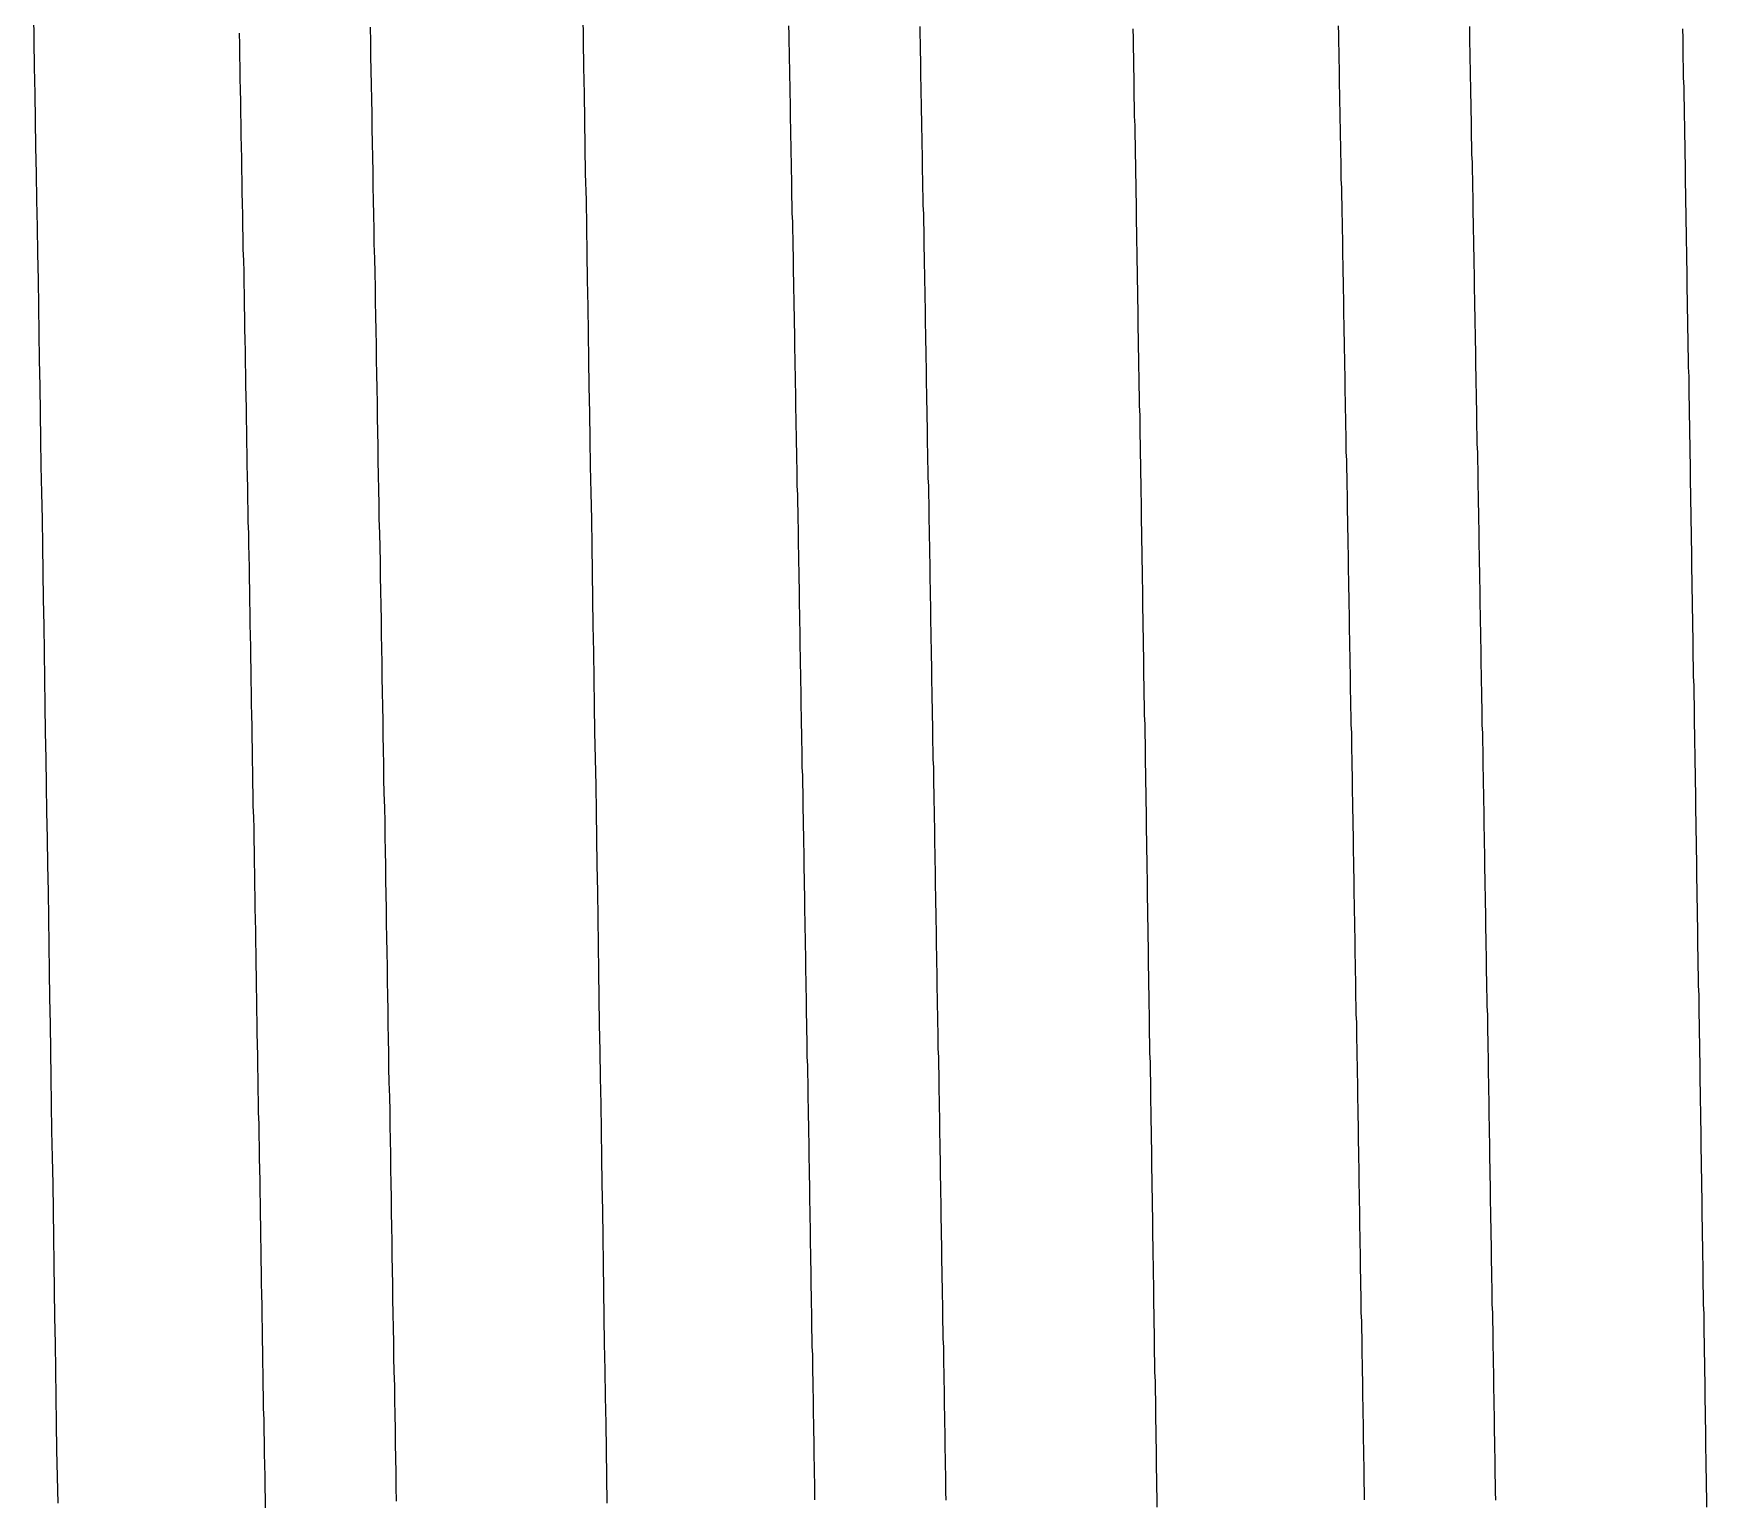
# Model space of a CAD drawing. Header units: millimetres. Extents: x 0 to 3800, y -67 to 2530.
# Drawn here: x 2229.253 to 2233.94, y 896.909 to 901.015 of the extents above; entities that cross this region are included whole.
import ezdxf

# ---------------------------------------------------------------- set-up
doc = ezdxf.new("R2010")
doc.units = ezdxf.units.MM
doc.layers.add('내부선 및 부속', color=4, linetype='Continuous')

msp = doc.modelspace()

# ---------------------------------------------------------------- linework, layer by layer
at = {"layer": '내부선 및 부속', "linetype": 'Continuous', "flags": 128}
for points in [[(2229.2528, 901.0697), (2229.2538, 900.9947), (2229.2548, 900.9207), (2229.2568, 900.8457), (2229.2578, 900.7717), (2229.2588, 900.6967), (2229.2608, 900.6227), (2229.2618, 900.5477), (2229.2628, 900.4737), (2229.2638, 900.3987), (2229.2658, 900.3247), (2229.2668, 900.2497), (2229.2678, 900.1757), (2229.2688, 900.1007), (2229.2708, 900.0267), (2229.2718, 899.9517), (2229.2728, 899.8777), (2229.2738, 899.8027), (2229.2758, 899.7287), (2229.2768, 899.6547), (2229.2778, 899.5797), (2229.2778, 899.5797), (2229.2788, 899.5057), (2229.2798, 899.4307), (2229.2818, 899.3567), (2229.2828, 899.2817), (2229.2838, 899.2077), (2229.2848, 899.1327), (2229.2858, 899.0587), (2229.2878, 898.9837), (2229.2888, 898.9097), (2229.2898, 898.8347), (2229.2908, 898.7607), (2229.2918, 898.6857), (2229.2938, 898.6117), (2229.2948, 898.5367), (2229.2958, 898.4627), (2229.2968, 898.3877), (2229.2978, 898.3137), (2229.2998, 898.2397), (2229.3008, 898.1647), (2229.3018, 898.0907), (2229.3028, 898.0157), (2229.3038, 897.9417), (2229.3048, 897.8667), (2229.3068, 897.7927), (2229.3078, 897.7177), (2229.3088, 897.6437), (2229.3098, 897.5687), (2229.3108, 897.4947), (2229.3118, 897.4197), (2229.3138, 897.3457), (2229.3148, 897.2707), (2229.3158, 897.1967), (2229.3168, 897.1217), (2229.3178, 897.0477), (2229.3188, 896.9727), (2229.3208, 896.8987)], [(2230.1958, 901.0327), (2230.1968, 900.9917), (2230.1968, 900.9517), (2230.1978, 900.9107), (2230.1988, 900.8707), (2230.1998, 900.8297), (2230.2008, 900.7897), (2230.2008, 900.7487), (2230.2018, 900.7087), (2230.2028, 900.6677), (2230.2038, 900.6277), (2230.2038, 900.5867), (2230.2048, 900.5467), (2230.2058, 900.5067), (2230.2068, 900.4657), (2230.2068, 900.4257), (2230.2078, 900.3847), (2230.2088, 900.3447), (2230.2098, 900.3037), (2230.2098, 900.2637), (2230.2108, 900.2227), (2230.2118, 900.1827), (2230.2128, 900.1417), (2230.2128, 900.1017), (2230.2138, 900.0607), (2230.2148, 900.0207), (2230.2158, 899.9797), (2230.2158, 899.9397), (2230.2168, 899.8987), (2230.2178, 899.8587), (2230.2178, 899.8177), (2230.2188, 899.7777), (2230.2198, 899.7367), (2230.2208, 899.6967), (2230.2208, 899.6557), (2230.2218, 899.6157), (2230.2228, 899.5747), (2230.2238, 899.5347), (2230.2238, 899.4937), (2230.2248, 899.4537), (2230.2258, 899.4127), (2230.2268, 899.3727), (2230.2268, 899.3327), (2230.2278, 899.2917), (2230.2288, 899.2517), (2230.2288, 899.2107), (2230.2298, 899.1707), (2230.2308, 899.1297), (2230.2318, 899.0897), (2230.2318, 899.0487), (2230.2328, 899.0087), (2230.2338, 898.9677), (2230.2338, 898.9277), (2230.2348, 898.8867), (2230.2358, 898.8467), (2230.2368, 898.8057), (2230.2368, 898.7657), (2230.2378, 898.7247), (2230.2388, 898.6847), (2230.2388, 898.6437), (2230.2398, 898.6037), (2230.2408, 898.5627), (2230.2408, 898.5227), (2230.2418, 898.4817), (2230.2428, 898.4417), (2230.2438, 898.4007), (2230.2438, 898.3607), (2230.2448, 898.3197), (2230.2458, 898.2797), (2230.2458, 898.2397), (2230.2468, 898.1987), (2230.2478, 898.1587), (2230.2478, 898.1177), (2230.2488, 898.0777), (2230.2498, 898.0367), (2230.2508, 897.9967), (2230.2508, 897.9557), (2230.2518, 897.9157), (2230.2518, 897.9157), (2230.2528, 897.8747), (2230.2528, 897.8347), (2230.2538, 897.7937), (2230.2548, 897.7537), (2230.2548, 897.7127), (2230.2558, 897.6727), (2230.2568, 897.6317), (2230.2568, 897.5917), (2230.2578, 897.5507), (2230.2588, 897.5107), (2230.2588, 897.4697), (2230.2598, 897.4297), (2230.2608, 897.3887), (2230.2618, 897.3487), (2230.2618, 897.3077), (2230.2628, 897.2677), (2230.2638, 897.2267), (2230.2638, 897.1867), (2230.2648, 897.1457), (2230.2658, 897.1057), (2230.2658, 897.0647), (2230.2668, 897.0247), (2230.2678, 896.9847), (2230.2678, 896.9437), (2230.2688, 896.9037)], [(2230.8598, 896.8987), (2230.8588, 896.9727), (2230.8578, 897.0477), (2230.8568, 897.1217), (2230.8558, 897.1967), (2230.8548, 897.2707), (2230.8528, 897.3457), (2230.8518, 897.4197), (2230.8508, 897.4947), (2230.8498, 897.5687), (2230.8488, 897.6437), (2230.8478, 897.7177), (2230.8458, 897.7927), (2230.8448, 897.8667), (2230.8438, 897.9417), (2230.8428, 898.0157), (2230.8418, 898.0907), (2230.8408, 898.1647), (2230.8388, 898.2397), (2230.8378, 898.3137), (2230.8368, 898.3877), (2230.8358, 898.4627), (2230.8348, 898.5367), (2230.8338, 898.6117), (2230.8318, 898.6857), (2230.8308, 898.7607), (2230.8298, 898.8347), (2230.8288, 898.9097), (2230.8278, 898.9837), (2230.8258, 899.0587), (2230.8248, 899.1327), (2230.8238, 899.2077), (2230.8228, 899.2817), (2230.8208, 899.3567), (2230.8198, 899.4307), (2230.8188, 899.5057), (2230.8178, 899.5797), (2230.8168, 899.6547), (2230.8148, 899.7287), (2230.8138, 899.8027), (2230.8128, 899.8777), (2230.8118, 899.9517), (2230.8098, 900.0267), (2230.8088, 900.1007), (2230.8078, 900.1757), (2230.8068, 900.2497), (2230.8068, 900.2497), (2230.8048, 900.3247), (2230.8038, 900.3987), (2230.8028, 900.4737), (2230.8018, 900.5477), (2230.7998, 900.6227), (2230.7988, 900.6967), (2230.7978, 900.7717), (2230.7968, 900.8457), (2230.7948, 900.9207), (2230.7938, 900.9947), (2230.7928, 901.0697)], [(2231.3678, 901.0367), (2231.3688, 901.0127), (2231.3688, 900.9887), (2231.3698, 900.9647), (2231.3698, 900.9407), (2231.3708, 900.9167), (2231.3708, 900.8927), (2231.3708, 900.8927), (2231.3718, 900.8697), (2231.3718, 900.8457), (2231.3728, 900.8217), (2231.3728, 900.7977), (2231.3728, 900.7737), (2231.3738, 900.7497), (2231.3738, 900.7257), (2231.3748, 900.7027), (2231.3748, 900.6787), (2231.3758, 900.6547), (2231.3758, 900.6307), (2231.3768, 900.6067), (2231.3768, 900.5827), (2231.3768, 900.5587), (2231.3778, 900.5347), (2231.3778, 900.5117), (2231.3788, 900.4877), (2231.3788, 900.4637), (2231.3798, 900.4397), (2231.3798, 900.4157), (2231.3808, 900.3917), (2231.3808, 900.3677), (2231.3808, 900.3447), (2231.3818, 900.3207), (2231.3818, 900.2967), (2231.3828, 900.2727), (2231.3828, 900.2487), (2231.3838, 900.2247), (2231.3838, 900.2007), (2231.3848, 900.1777), (2231.3848, 900.1537), (2231.3848, 900.1297), (2231.3858, 900.1057), (2231.3858, 900.0817), (2231.3868, 900.0577), (2231.3868, 900.0337), (2231.3878, 900.0097), (2231.3878, 899.9867), (2231.3878, 899.9627), (2231.3888, 899.9387), (2231.3888, 899.9147), (2231.3898, 899.8907), (2231.3898, 899.8667), (2231.3908, 899.8427), (2231.3908, 899.8197), (2231.3918, 899.7957), (2231.3918, 899.7717), (2231.3918, 899.7477), (2231.3928, 899.7237), (2231.3928, 899.6997), (2231.3938, 899.6757), (2231.3938, 899.6527), (2231.3948, 899.6287), (2231.3948, 899.6047), (2231.3948, 899.5807), (2231.3958, 899.5567), (2231.3958, 899.5327), (2231.3968, 899.5087), (2231.3968, 899.4847), (2231.3978, 899.4617), (2231.3978, 899.4377), (2231.3978, 899.4137), (2231.3988, 899.3897), (2231.3988, 899.3657), (2231.3998, 899.3417), (2231.3998, 899.3177), (2231.3998, 899.2947), (2231.4008, 899.2707), (2231.4008, 899.2467), (2231.4018, 899.2227), (2231.4018, 899.1987), (2231.4028, 899.1747), (2231.4028, 899.1507), (2231.4028, 899.1277), (2231.4038, 899.1037), (2231.4038, 899.0797), (2231.4048, 899.0557), (2231.4048, 899.0317), (2231.4058, 899.0077), (2231.4058, 898.9837), (2231.4058, 898.9597), (2231.4068, 898.9367), (2231.4068, 898.9127), (2231.4078, 898.8887), (2231.4078, 898.8647), (2231.4078, 898.8407), (2231.4088, 898.8167), (2231.4088, 898.7927), (2231.4098, 898.7697), (2231.4098, 898.7457), (2231.4108, 898.7217), (2231.4108, 898.6977), (2231.4108, 898.6737), (2231.4118, 898.6497), (2231.4118, 898.6257), (2231.4128, 898.6027), (2231.4128, 898.5787), (2231.4128, 898.5547), (2231.4138, 898.5307), (2231.4138, 898.5067), (2231.4138, 898.5067), (2231.4148, 898.4827), (2231.4148, 898.4587), (2231.4158, 898.4347), (2231.4158, 898.4117), (2231.4158, 898.3877), (2231.4168, 898.3637), (2231.4168, 898.3397), (2231.4178, 898.3157), (2231.4178, 898.2917), (2231.4178, 898.2677), (2231.4188, 898.2447), (2231.4188, 898.2207), (2231.4198, 898.1967), (2231.4198, 898.1727), (2231.4198, 898.1487), (2231.4208, 898.1247), (2231.4208, 898.1007), (2231.4218, 898.0767), (2231.4218, 898.0537), (2231.4218, 898.0297), (2231.4228, 898.0057), (2231.4228, 897.9817), (2231.4238, 897.9577), (2231.4238, 897.9337), (2231.4248, 897.9097), (2231.4248, 897.8867), (2231.4248, 897.8627), (2231.4258, 897.8387), (2231.4258, 897.8147), (2231.4268, 897.7907), (2231.4268, 897.7667), (2231.4268, 897.7427), (2231.4278, 897.7197), (2231.4278, 897.6957), (2231.4288, 897.6717), (2231.4288, 897.6477), (2231.4288, 897.6237), (2231.4298, 897.5997), (2231.4298, 897.5757), (2231.4308, 897.5517), (2231.4308, 897.5287), (2231.4308, 897.5047), (2231.4318, 897.4807), (2231.4318, 897.4567), (2231.4328, 897.4327), (2231.4328, 897.4087), (2231.4328, 897.3847), (2231.4338, 897.3617), (2231.4338, 897.3377), (2231.4348, 897.3137), (2231.4348, 897.2897), (2231.4348, 897.2657), (2231.4358, 897.2417), (2231.4358, 897.2177), (2231.4368, 897.1937), (2231.4368, 897.1707), (2231.4368, 897.1467), (2231.4378, 897.1227), (2231.4378, 897.0987), (2231.4388, 897.0747), (2231.4388, 897.0507), (2231.4388, 897.0267), (2231.4398, 897.0037), (2231.4398, 896.9797), (2231.4408, 896.9557), (2231.4408, 896.9317), (2231.4408, 896.9077)], [(2231.7358, 901.0347), (2231.7358, 901.0117), (2231.7368, 900.9877), (2231.7368, 900.9637), (2231.7378, 900.9397), (2231.7378, 900.9157), (2231.7378, 900.9157), (2231.7378, 900.8917), (2231.7388, 900.8677), (2231.7388, 900.8447), (2231.7398, 900.8207), (2231.7398, 900.7967), (2231.7408, 900.7727), (2231.7408, 900.7487), (2231.7418, 900.7247), (2231.7418, 900.7007), (2231.7428, 900.6767), (2231.7428, 900.6537), (2231.7428, 900.6297), (2231.7438, 900.6057), (2231.7438, 900.5817), (2231.7448, 900.5577), (2231.7448, 900.5337), (2231.7458, 900.5097), (2231.7458, 900.4867), (2231.7468, 900.4627), (2231.7468, 900.4387), (2231.7468, 900.4147), (2231.7478, 900.3907), (2231.7478, 900.3667), (2231.7488, 900.3427), (2231.7488, 900.3187), (2231.7498, 900.2957), (2231.7498, 900.2717), (2231.7508, 900.2477), (2231.7508, 900.2237), (2231.7508, 900.1997), (2231.7518, 900.1757), (2231.7518, 900.1517), (2231.7528, 900.1287), (2231.7528, 900.1047), (2231.7538, 900.0807), (2231.7538, 900.0567), (2231.7538, 900.0327), (2231.7548, 900.0087), (2231.7548, 899.9847), (2231.7558, 899.9617), (2231.7558, 899.9377), (2231.7568, 899.9137), (2231.7568, 899.8897), (2231.7568, 899.8657), (2231.7578, 899.8417), (2231.7578, 899.8177), (2231.7588, 899.7937), (2231.7588, 899.7707), (2231.7598, 899.7467), (2231.7598, 899.7227), (2231.7608, 899.6987), (2231.7608, 899.6747), (2231.7608, 899.6507), (2231.7618, 899.6267), (2231.7618, 899.6037), (2231.7628, 899.5797), (2231.7628, 899.5557), (2231.7638, 899.5317), (2231.7638, 899.5077), (2231.7638, 899.4837), (2231.7648, 899.4597), (2231.7648, 899.4367), (2231.7658, 899.4127), (2231.7658, 899.3887), (2231.7658, 899.3647), (2231.7668, 899.3407), (2231.7668, 899.3167), (2231.7678, 899.2927), (2231.7678, 899.2687), (2231.7688, 899.2457), (2231.7688, 899.2217), (2231.7688, 899.1977), (2231.7698, 899.1737), (2231.7698, 899.1497), (2231.7708, 899.1257), (2231.7708, 899.1017), (2231.7718, 899.0787), (2231.7718, 899.0547), (2231.7718, 899.0307), (2231.7728, 899.0067), (2231.7728, 898.9827), (2231.7738, 898.9587), (2231.7738, 898.9347), (2231.7738, 898.9117), (2231.7748, 898.8877), (2231.7748, 898.8637), (2231.7758, 898.8397), (2231.7758, 898.8157), (2231.7768, 898.7917), (2231.7768, 898.7677), (2231.7768, 898.7437), (2231.7778, 898.7207), (2231.7778, 898.6967), (2231.7788, 898.6727), (2231.7788, 898.6487), (2231.7788, 898.6247), (2231.7798, 898.6007), (2231.7798, 898.5767), (2231.7808, 898.5537), (2231.7808, 898.5297), (2231.7808, 898.5297), (2231.7818, 898.5057), (2231.7818, 898.4817), (2231.7818, 898.4577), (2231.7828, 898.4337), (2231.7828, 898.4097), (2231.7838, 898.3857), (2231.7838, 898.3627), (2231.7838, 898.3387), (2231.7848, 898.3147), (2231.7848, 898.2907), (2231.7858, 898.2667), (2231.7858, 898.2427), (2231.7868, 898.2187), (2231.7868, 898.1957), (2231.7868, 898.1717), (2231.7878, 898.1477), (2231.7878, 898.1237), (2231.7888, 898.0997), (2231.7888, 898.0757), (2231.7888, 898.0517), (2231.7898, 898.0287), (2231.7898, 898.0047), (2231.7908, 897.9807), (2231.7908, 897.9567), (2231.7908, 897.9327), (2231.7918, 897.9087), (2231.7918, 897.8847), (2231.7928, 897.8607), (2231.7928, 897.8377), (2231.7928, 897.8137), (2231.7938, 897.7897), (2231.7938, 897.7657), (2231.7948, 897.7417), (2231.7948, 897.7177), (2231.7948, 897.6937), (2231.7958, 897.6707), (2231.7958, 897.6467), (2231.7968, 897.6227), (2231.7968, 897.5987), (2231.7968, 897.5747), (2231.7978, 897.5507), (2231.7978, 897.5267), (2231.7988, 897.5037), (2231.7988, 897.4797), (2231.7998, 897.4557), (2231.7998, 897.4317), (2231.7998, 897.4077), (2231.8008, 897.3837), (2231.8008, 897.3597), (2231.8018, 897.3357), (2231.8018, 897.3127), (2231.8018, 897.2887), (2231.8028, 897.2647), (2231.8028, 897.2407), (2231.8038, 897.2167), (2231.8038, 897.1927), (2231.8038, 897.1687), (2231.8048, 897.1457), (2231.8048, 897.1217), (2231.8058, 897.0977), (2231.8058, 897.0737), (2231.8058, 897.0497), (2231.8068, 897.0257), (2231.8068, 897.0017), (2231.8078, 896.9777), (2231.8078, 896.9547), (2231.8078, 896.9307), (2231.8088, 896.9067)], [(2232.9078, 901.0367), (2232.9088, 901.0127), (2232.9088, 900.9887), (2232.9098, 900.9647), (2232.9098, 900.9407), (2232.9108, 900.9167), (2232.9108, 900.8927), (2232.9108, 900.8927), (2232.9108, 900.8697), (2232.9118, 900.8457), (2232.9118, 900.8217), (2232.9128, 900.7977), (2232.9128, 900.7737), (2232.9138, 900.7497), (2232.9138, 900.7257), (2232.9148, 900.7027), (2232.9148, 900.6787), (2232.9158, 900.6547), (2232.9158, 900.6307), (2232.9158, 900.6067), (2232.9168, 900.5827), (2232.9168, 900.5587), (2232.9178, 900.5347), (2232.9178, 900.5117), (2232.9188, 900.4877), (2232.9188, 900.4637), (2232.9198, 900.4397), (2232.9198, 900.4157), (2232.9198, 900.3917), (2232.9208, 900.3677), (2232.9208, 900.3447), (2232.9218, 900.3207), (2232.9218, 900.2967), (2232.9228, 900.2727), (2232.9228, 900.2487), (2232.9228, 900.2247), (2232.9238, 900.2007), (2232.9238, 900.1777), (2232.9248, 900.1537), (2232.9248, 900.1297), (2232.9258, 900.1057), (2232.9258, 900.0817), (2232.9268, 900.0577), (2232.9268, 900.0337), (2232.9268, 900.0097), (2232.9278, 899.9867), (2232.9278, 899.9627), (2232.9288, 899.9387), (2232.9288, 899.9147), (2232.9298, 899.8907), (2232.9298, 899.8667), (2232.9298, 899.8427), (2232.9308, 899.8197), (2232.9308, 899.7957), (2232.9318, 899.7717), (2232.9318, 899.7477), (2232.9328, 899.7237), (2232.9328, 899.6997), (2232.9328, 899.6757), (2232.9338, 899.6527), (2232.9338, 899.6287), (2232.9348, 899.6047), (2232.9348, 899.5807), (2232.9358, 899.5567), (2232.9358, 899.5327), (2232.9358, 899.5087), (2232.9368, 899.4847), (2232.9368, 899.4617), (2232.9378, 899.4377), (2232.9378, 899.4137), (2232.9388, 899.3897), (2232.9388, 899.3657), (2232.9388, 899.3417), (2232.9398, 899.3177), (2232.9398, 899.2947), (2232.9408, 899.2707), (2232.9408, 899.2467), (2232.9418, 899.2227), (2232.9418, 899.1987), (2232.9418, 899.1747), (2232.9428, 899.1507), (2232.9428, 899.1277), (2232.9438, 899.1037), (2232.9438, 899.0797), (2232.9448, 899.0557), (2232.9448, 899.0317), (2232.9448, 899.0077), (2232.9458, 898.9837), (2232.9458, 898.9597), (2232.9468, 898.9367), (2232.9468, 898.9127), (2232.9468, 898.8887), (2232.9478, 898.8647), (2232.9478, 898.8407), (2232.9488, 898.8167), (2232.9488, 898.7927), (2232.9498, 898.7697), (2232.9498, 898.7457), (2232.9498, 898.7217), (2232.9508, 898.6977), (2232.9508, 898.6737), (2232.9518, 898.6497), (2232.9518, 898.6257), (2232.9518, 898.6017), (2232.9528, 898.5787), (2232.9528, 898.5547), (2232.9538, 898.5307), (2232.9538, 898.5067), (2232.9538, 898.5067), (2232.9548, 898.4827), (2232.9548, 898.4587), (2232.9548, 898.4347), (2232.9558, 898.4117), (2232.9558, 898.3877), (2232.9568, 898.3637), (2232.9568, 898.3397), (2232.9568, 898.3157), (2232.9578, 898.2917), (2232.9578, 898.2677), (2232.9588, 898.2447), (2232.9588, 898.2207), (2232.9588, 898.1967), (2232.9598, 898.1727), (2232.9598, 898.1487), (2232.9608, 898.1247), (2232.9608, 898.1007), (2232.9618, 898.0767), (2232.9618, 898.0537), (2232.9618, 898.0297), (2232.9628, 898.0057), (2232.9628, 897.9817), (2232.9638, 897.9577), (2232.9638, 897.9337), (2232.9638, 897.9097), (2232.9648, 897.8867), (2232.9648, 897.8627), (2232.9658, 897.8387), (2232.9658, 897.8147), (2232.9658, 897.7907), (2232.9668, 897.7667), (2232.9668, 897.7427), (2232.9678, 897.7197), (2232.9678, 897.6957), (2232.9678, 897.6717), (2232.9688, 897.6477), (2232.9688, 897.6237), (2232.9698, 897.5997), (2232.9698, 897.5757), (2232.9698, 897.5517), (2232.9708, 897.5287), (2232.9708, 897.5047), (2232.9718, 897.4807), (2232.9718, 897.4567), (2232.9718, 897.4327), (2232.9728, 897.4087), (2232.9728, 897.3847), (2232.9738, 897.3617), (2232.9738, 897.3377), (2232.9738, 897.3137), (2232.9748, 897.2897), (2232.9748, 897.2657), (2232.9758, 897.2417), (2232.9758, 897.2177), (2232.9758, 897.1937), (2232.9768, 897.1707), (2232.9768, 897.1467), (2232.9778, 897.1227), (2232.9778, 897.0987), (2232.9778, 897.0747), (2232.9788, 897.0507), (2232.9788, 897.0267), (2232.9798, 897.0037), (2232.9798, 896.9797), (2232.9798, 896.9557), (2232.9808, 896.9317), (2232.9808, 896.9077)], [(2233.2758, 901.0347), (2233.2758, 901.0117), (2233.2758, 900.9877), (2233.2768, 900.9637), (2233.2768, 900.9397), (2233.2778, 900.9157), (2233.2778, 900.9157), (2233.2778, 900.8917), (2233.2788, 900.8677), (2233.2788, 900.8437), (2233.2798, 900.8207), (2233.2798, 900.7967), (2233.2808, 900.7727), (2233.2808, 900.7487), (2233.2808, 900.7247), (2233.2818, 900.7007), (2233.2818, 900.6767), (2233.2828, 900.6537), (2233.2828, 900.6297), (2233.2838, 900.6057), (2233.2838, 900.5817), (2233.2848, 900.5577), (2233.2848, 900.5337), (2233.2848, 900.5097), (2233.2858, 900.4867), (2233.2858, 900.4627), (2233.2868, 900.4387), (2233.2868, 900.4147), (2233.2878, 900.3907), (2233.2878, 900.3667), (2233.2888, 900.3427), (2233.2888, 900.3187), (2233.2888, 900.2957), (2233.2898, 900.2717), (2233.2898, 900.2477), (2233.2908, 900.2237), (2233.2908, 900.1997), (2233.2918, 900.1757), (2233.2918, 900.1517), (2233.2928, 900.1287), (2233.2928, 900.1047), (2233.2928, 900.0807), (2233.2938, 900.0567), (2233.2938, 900.0327), (2233.2948, 900.0087), (2233.2948, 899.9847), (2233.2958, 899.9617), (2233.2958, 899.9377), (2233.2958, 899.9137), (2233.2968, 899.8897), (2233.2968, 899.8657), (2233.2978, 899.8417), (2233.2978, 899.8177), (2233.2988, 899.7937), (2233.2988, 899.7707), (2233.2988, 899.7467), (2233.2998, 899.7227), (2233.2998, 899.6987), (2233.3008, 899.6747), (2233.3008, 899.6507), (2233.3018, 899.6267), (2233.3018, 899.6037), (2233.3018, 899.5797), (2233.3028, 899.5557), (2233.3028, 899.5317), (2233.3038, 899.5077), (2233.3038, 899.4837), (2233.3048, 899.4597), (2233.3048, 899.4367), (2233.3048, 899.4127), (2233.3058, 899.3887), (2233.3058, 899.3647), (2233.3068, 899.3407), (2233.3068, 899.3167), (2233.3078, 899.2927), (2233.3078, 899.2687), (2233.3078, 899.2457), (2233.3088, 899.2217), (2233.3088, 899.1977), (2233.3098, 899.1737), (2233.3098, 899.1497), (2233.3108, 899.1257), (2233.3108, 899.1017), (2233.3108, 899.0787), (2233.3118, 899.0547), (2233.3118, 899.0307), (2233.3128, 899.0067), (2233.3128, 898.9827), (2233.3128, 898.9587), (2233.3138, 898.9347), (2233.3138, 898.9107), (2233.3148, 898.8877), (2233.3148, 898.8637), (2233.3158, 898.8397), (2233.3158, 898.8157), (2233.3158, 898.7917), (2233.3168, 898.7677), (2233.3168, 898.7437), (2233.3178, 898.7207), (2233.3178, 898.6967), (2233.3178, 898.6727), (2233.3188, 898.6487), (2233.3188, 898.6247), (2233.3198, 898.6007), (2233.3198, 898.5767), (2233.3208, 898.5537), (2233.3208, 898.5297), (2233.3208, 898.5297), (2233.3208, 898.5057), (2233.3218, 898.4817), (2233.3218, 898.4577), (2233.3228, 898.4337), (2233.3228, 898.4097), (2233.3228, 898.3857), (2233.3238, 898.3627), (2233.3238, 898.3387), (2233.3248, 898.3147), (2233.3248, 898.2907), (2233.3258, 898.2667), (2233.3258, 898.2427), (2233.3258, 898.2187), (2233.3268, 898.1957), (2233.3268, 898.1717), (2233.3278, 898.1477), (2233.3278, 898.1237), (2233.3278, 898.0997), (2233.3288, 898.0757), (2233.3288, 898.0517), (2233.3298, 898.0287), (2233.3298, 898.0047), (2233.3298, 897.9807), (2233.3308, 897.9567), (2233.3308, 897.9327), (2233.3318, 897.9087), (2233.3318, 897.8847), (2233.3318, 897.8607), (2233.3328, 897.8377), (2233.3328, 897.8137), (2233.3338, 897.7897), (2233.3338, 897.7657), (2233.3338, 897.7417), (2233.3348, 897.7177), (2233.3348, 897.6937), (2233.3358, 897.6707), (2233.3358, 897.6467), (2233.3368, 897.6227), (2233.3368, 897.5987), (2233.3368, 897.5747), (2233.3378, 897.5507), (2233.3378, 897.5267), (2233.3388, 897.5027), (2233.3388, 897.4797), (2233.3388, 897.4557), (2233.3398, 897.4317), (2233.3398, 897.4077), (2233.3408, 897.3837), (2233.3408, 897.3597), (2233.3408, 897.3357), (2233.3418, 897.3127), (2233.3418, 897.2887), (2233.3428, 897.2647), (2233.3428, 897.2407), (2233.3428, 897.2167), (2233.3438, 897.1927), (2233.3438, 897.1687), (2233.3448, 897.1457), (2233.3448, 897.1217), (2233.3448, 897.0977), (2233.3458, 897.0737), (2233.3458, 897.0497), (2233.3468, 897.0257), (2233.3468, 897.0017), (2233.3468, 896.9777), (2233.3478, 896.9547), (2233.3478, 896.9307), (2233.3488, 896.9067)], [(2229.8288, 901.0157), (2229.8298, 900.9837), (2229.8298, 900.9517), (2229.8308, 900.9197), (2229.8308, 900.8887), (2229.8318, 900.8567), (2229.8328, 900.8247), (2229.8328, 900.7927), (2229.8338, 900.7607), (2229.8338, 900.7287), (2229.8348, 900.6977), (2229.8358, 900.6657), (2229.8358, 900.6337), (2229.8368, 900.6017), (2229.8368, 900.5697), (2229.8378, 900.5387), (2229.8388, 900.5067), (2229.8388, 900.4747), (2229.8398, 900.4427), (2229.8398, 900.4107), (2229.8408, 900.3787), (2229.8418, 900.3477), (2229.8418, 900.3157), (2229.8428, 900.2837), (2229.8428, 900.2517), (2229.8438, 900.2197), (2229.8438, 900.1877), (2229.8448, 900.1567), (2229.8458, 900.1247), (2229.8458, 900.0927), (2229.8468, 900.0607), (2229.8468, 900.0287), (2229.8478, 899.9977), (2229.8488, 899.9657), (2229.8488, 899.9337), (2229.8498, 899.9017), (2229.8498, 899.8697), (2229.8508, 899.8377), (2229.8508, 899.8067), (2229.8518, 899.7747), (2229.8528, 899.7427), (2229.8528, 899.7107), (2229.8538, 899.6787), (2229.8538, 899.6467), (2229.8538, 899.6467), (2229.8548, 899.6157), (2229.8548, 899.5837), (2229.8558, 899.5517), (2229.8568, 899.5197), (2229.8568, 899.4877), (2229.8578, 899.4567), (2229.8578, 899.4247), (2229.8588, 899.3927), (2229.8588, 899.3607), (2229.8598, 899.3287), (2229.8608, 899.2967), (2229.8608, 899.2657), (2229.8618, 899.2337), (2229.8618, 899.2017), (2229.8628, 899.1697), (2229.8628, 899.1377), (2229.8638, 899.1057), (2229.8648, 899.0747), (2229.8648, 899.0427), (2229.8658, 899.0107), (2229.8658, 898.9787), (2229.8668, 898.9467), (2229.8668, 898.9157), (2229.8678, 898.8837), (2229.8678, 898.8517), (2229.8688, 898.8197), (2229.8698, 898.7877), (2229.8698, 898.7557), (2229.8708, 898.7247), (2229.8708, 898.6927), (2229.8718, 898.6607), (2229.8718, 898.6287), (2229.8728, 898.5967), (2229.8728, 898.5647), (2229.8738, 898.5337), (2229.8748, 898.5017), (2229.8748, 898.4697), (2229.8758, 898.4377), (2229.8758, 898.4057), (2229.8768, 898.3747), (2229.8768, 898.3427), (2229.8778, 898.3107), (2229.8778, 898.2787), (2229.8788, 898.2467), (2229.8788, 898.2147), (2229.8798, 898.1837), (2229.8808, 898.1517), (2229.8808, 898.1197), (2229.8818, 898.0877), (2229.8818, 898.0557), (2229.8828, 898.0237), (2229.8828, 897.9927), (2229.8838, 897.9607), (2229.8838, 897.9287), (2229.8848, 897.8967), (2229.8848, 897.8647), (2229.8858, 897.8337), (2229.8868, 897.8017), (2229.8868, 897.7697), (2229.8878, 897.7377), (2229.8878, 897.7057), (2229.8888, 897.6737), (2229.8888, 897.6427), (2229.8898, 897.6107), (2229.8898, 897.5787), (2229.8908, 897.5467), (2229.8908, 897.5147), (2229.8918, 897.4827), (2229.8928, 897.4517), (2229.8928, 897.4197), (2229.8938, 897.3877), (2229.8938, 897.3557), (2229.8948, 897.3237), (2229.8948, 897.2927), (2229.8958, 897.2607), (2229.8958, 897.2287), (2229.8968, 897.1967), (2229.8968, 897.1647), (2229.8978, 897.1327), (2229.8978, 897.1017), (2229.8988, 897.0697), (2229.8988, 897.0377), (2229.8998, 897.0057), (2229.9008, 896.9737), (2229.9008, 896.9417), (2229.9018, 896.9107), (2229.9018, 896.8787)], [(2232.3328, 901.0277), (2232.3338, 901.0007), (2232.3338, 900.9737), (2232.3348, 900.9467), (2232.3348, 900.9187), (2232.3358, 900.8917), (2232.3358, 900.8647), (2232.3358, 900.8377), (2232.3368, 900.8107), (2232.3368, 900.7837), (2232.3378, 900.7567), (2232.3378, 900.7297), (2232.3388, 900.7027), (2232.3388, 900.6757), (2232.3398, 900.6487), (2232.3398, 900.6217), (2232.3408, 900.5947), (2232.3408, 900.5677), (2232.3418, 900.5407), (2232.3418, 900.5137), (2232.3418, 900.4867), (2232.3428, 900.4597), (2232.3428, 900.4317), (2232.3438, 900.4047), (2232.3438, 900.3777), (2232.3448, 900.3507), (2232.3448, 900.3237), (2232.3458, 900.2967), (2232.3458, 900.2697), (2232.3468, 900.2427), (2232.3468, 900.2157), (2232.3468, 900.1887), (2232.3478, 900.1617), (2232.3478, 900.1347), (2232.3488, 900.1077), (2232.3488, 900.0807), (2232.3498, 900.0537), (2232.3498, 900.0267), (2232.3508, 899.9997), (2232.3508, 899.9727), (2232.3518, 899.9447), (2232.3518, 899.9177), (2232.3518, 899.8907), (2232.3528, 899.8637), (2232.3528, 899.8367), (2232.3538, 899.8097), (2232.3538, 899.7827), (2232.3548, 899.7557), (2232.3548, 899.7287), (2232.3558, 899.7017), (2232.3558, 899.6747), (2232.3558, 899.6477), (2232.3568, 899.6207), (2232.3568, 899.5937), (2232.3578, 899.5667), (2232.3578, 899.5397), (2232.3588, 899.5127), (2232.3588, 899.4857), (2232.3598, 899.4577), (2232.3598, 899.4307), (2232.3598, 899.4037), (2232.3608, 899.3767), (2232.3608, 899.3497), (2232.3618, 899.3227), (2232.3618, 899.2957), (2232.3628, 899.2687), (2232.3628, 899.2417), (2232.3628, 899.2147), (2232.3638, 899.1877), (2232.3638, 899.1607), (2232.3648, 899.1337), (2232.3648, 899.1067), (2232.3658, 899.0797), (2232.3658, 899.0527), (2232.3668, 899.0257), (2232.3668, 898.9987), (2232.3668, 898.9707), (2232.3678, 898.9437), (2232.3678, 898.9167), (2232.3688, 898.8897), (2232.3688, 898.8627), (2232.3698, 898.8357), (2232.3698, 898.8087), (2232.3698, 898.7817), (2232.3708, 898.7547), (2232.3708, 898.7277), (2232.3718, 898.7007), (2232.3718, 898.6737), (2232.3728, 898.6467), (2232.3728, 898.6197), (2232.3728, 898.5927), (2232.3738, 898.5657), (2232.3738, 898.5387), (2232.3748, 898.5117), (2232.3748, 898.4837), (2232.3758, 898.4567), (2232.3758, 898.4297), (2232.3758, 898.4027), (2232.3758, 898.4027), (2232.3768, 898.3757), (2232.3768, 898.3487), (2232.3778, 898.3217), (2232.3778, 898.2947), (2232.3788, 898.2677), (2232.3788, 898.2407), (2232.3788, 898.2137), (2232.3798, 898.1867), (2232.3798, 898.1597), (2232.3808, 898.1327), (2232.3808, 898.1057), (2232.3818, 898.0787), (2232.3818, 898.0517), (2232.3818, 898.0247), (2232.3828, 897.9967), (2232.3828, 897.9697), (2232.3838, 897.9427), (2232.3838, 897.9157), (2232.3848, 897.8887), (2232.3848, 897.8617), (2232.3848, 897.8347), (2232.3858, 897.8077), (2232.3858, 897.7807), (2232.3868, 897.7537), (2232.3868, 897.7267), (2232.3878, 897.6997), (2232.3878, 897.6727), (2232.3878, 897.6457), (2232.3888, 897.6187), (2232.3888, 897.5917), (2232.3898, 897.5647), (2232.3898, 897.5377), (2232.3908, 897.5097), (2232.3908, 897.4827), (2232.3908, 897.4557), (2232.3918, 897.4287), (2232.3918, 897.4017), (2232.3928, 897.3747), (2232.3928, 897.3477), (2232.3928, 897.3207), (2232.3938, 897.2937), (2232.3938, 897.2667), (2232.3948, 897.2397), (2232.3948, 897.2127), (2232.3958, 897.1857), (2232.3958, 897.1587), (2232.3958, 897.1317), (2232.3968, 897.1047), (2232.3968, 897.0777), (2232.3978, 897.0507), (2232.3978, 897.0227), (2232.3978, 896.9957), (2232.3988, 896.9687), (2232.3988, 896.9417), (2232.3998, 896.9147), (2232.3998, 896.8877)], [(2233.8728, 901.0277), (2233.8738, 901.0007), (2233.8738, 900.9737), (2233.8738, 900.9467), (2233.8748, 900.9187), (2233.8748, 900.8917), (2233.8758, 900.8647), (2233.8758, 900.8377), (2233.8768, 900.8107), (2233.8768, 900.7837), (2233.8778, 900.7567), (2233.8778, 900.7297), (2233.8788, 900.7027), (2233.8788, 900.6757), (2233.8798, 900.6487), (2233.8798, 900.6217), (2233.8798, 900.5947), (2233.8808, 900.5677), (2233.8808, 900.5407), (2233.8818, 900.5137), (2233.8818, 900.4867), (2233.8828, 900.4597), (2233.8828, 900.4317), (2233.8838, 900.4047), (2233.8838, 900.3777), (2233.8848, 900.3507), (2233.8848, 900.3237), (2233.8848, 900.2967), (2233.8858, 900.2697), (2233.8858, 900.2427), (2233.8868, 900.2157), (2233.8868, 900.1887), (2233.8878, 900.1617), (2233.8878, 900.1347), (2233.8888, 900.1077), (2233.8888, 900.0807), (2233.8898, 900.0537), (2233.8898, 900.0267), (2233.8898, 899.9997), (2233.8908, 899.9727), (2233.8908, 899.9447), (2233.8918, 899.9177), (2233.8918, 899.8907), (2233.8928, 899.8637), (2233.8928, 899.8367), (2233.8938, 899.8097), (2233.8938, 899.7827), (2233.8938, 899.7557), (2233.8948, 899.7287), (2233.8948, 899.7017), (2233.8958, 899.6747), (2233.8958, 899.6477), (2233.8968, 899.6207), (2233.8968, 899.5937), (2233.8978, 899.5667), (2233.8978, 899.5397), (2233.8978, 899.5127), (2233.8988, 899.4857), (2233.8988, 899.4577), (2233.8998, 899.4307), (2233.8998, 899.4037), (2233.9008, 899.3767), (2233.9008, 899.3497), (2233.9018, 899.3227), (2233.9018, 899.2957), (2233.9018, 899.2687), (2233.9028, 899.2417), (2233.9028, 899.2147), (2233.9038, 899.1877), (2233.9038, 899.1607), (2233.9048, 899.1337), (2233.9048, 899.1067), (2233.9048, 899.0797), (2233.9058, 899.0527), (2233.9058, 899.0257), (2233.9068, 898.9987), (2233.9068, 898.9707), (2233.9078, 898.9437), (2233.9078, 898.9167), (2233.9088, 898.8897), (2233.9088, 898.8627), (2233.9088, 898.8357), (2233.9098, 898.8087), (2233.9098, 898.7817), (2233.9108, 898.7547), (2233.9108, 898.7277), (2233.9118, 898.7007), (2233.9118, 898.6737), (2233.9118, 898.6467), (2233.9128, 898.6197), (2233.9128, 898.5927), (2233.9138, 898.5657), (2233.9138, 898.5387), (2233.9148, 898.5117), (2233.9148, 898.4837), (2233.9148, 898.4567), (2233.9158, 898.4297), (2233.9158, 898.4027), (2233.9158, 898.4027), (2233.9168, 898.3757), (2233.9168, 898.3487), (2233.9178, 898.3217), (2233.9178, 898.2947), (2233.9178, 898.2677), (2233.9188, 898.2407), (2233.9188, 898.2137), (2233.9198, 898.1867), (2233.9198, 898.1597), (2233.9208, 898.1327), (2233.9208, 898.1057), (2233.9208, 898.0787), (2233.9218, 898.0517), (2233.9218, 898.0247), (2233.9228, 897.9967), (2233.9228, 897.9697), (2233.9238, 897.9427), (2233.9238, 897.9157), (2233.9238, 897.8887), (2233.9248, 897.8617), (2233.9248, 897.8347), (2233.9258, 897.8077), (2233.9258, 897.7807), (2233.9268, 897.7537), (2233.9268, 897.7267), (2233.9268, 897.6997), (2233.9278, 897.6727), (2233.9278, 897.6457), (2233.9288, 897.6187), (2233.9288, 897.5917), (2233.9298, 897.5647), (2233.9298, 897.5377), (2233.9298, 897.5097), (2233.9308, 897.4827), (2233.9308, 897.4557), (2233.9318, 897.4287), (2233.9318, 897.4017), (2233.9318, 897.3747), (2233.9328, 897.3477), (2233.9328, 897.3207), (2233.9338, 897.2937), (2233.9338, 897.2667), (2233.9348, 897.2397), (2233.9348, 897.2127), (2233.9348, 897.1857), (2233.9358, 897.1587), (2233.9358, 897.1317), (2233.9368, 897.1047), (2233.9368, 897.0777), (2233.9368, 897.0507), (2233.9378, 897.0227), (2233.9378, 896.9957), (2233.9388, 896.9687), (2233.9388, 896.9417), (2233.9398, 896.9147), (2233.9398, 896.8877)]]:
    msp.add_lwpolyline(points, dxfattribs=at)

doc.saveas('drawing.dxf')
